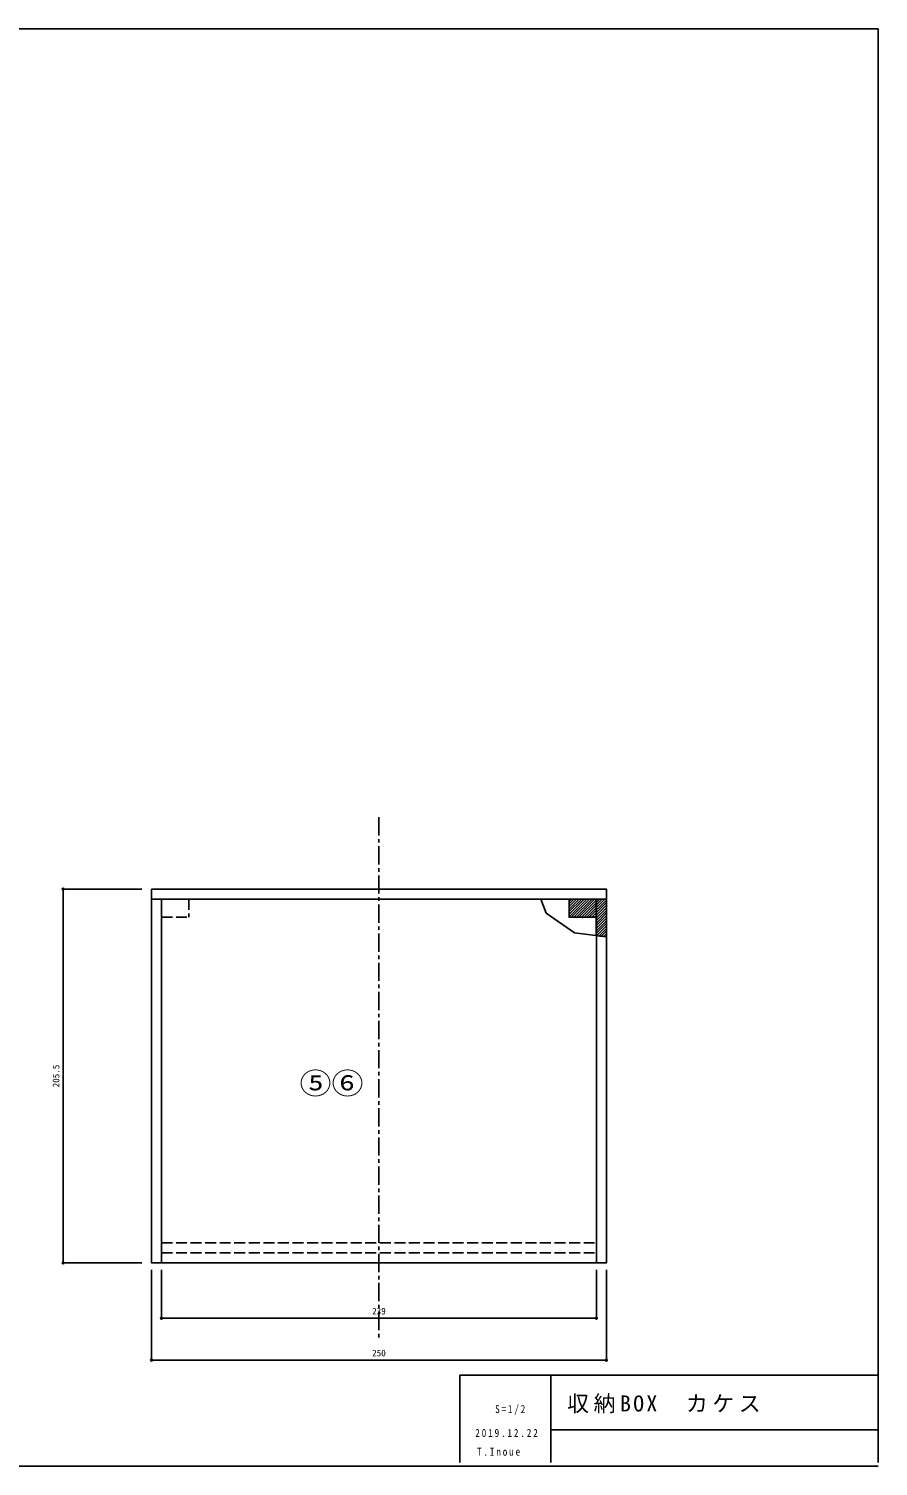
# Model space of a CAD drawing. Units: millimetres at full size, sheet at 1:2; details may follow other scales. Extents: x -584 to 564, y -400 to 390.
# Drawn here: x 97 to 564, y -400 to 390 of the extents above; entities that cross this region are included whole.
import ezdxf
from ezdxf.enums import TextEntityAlignment as Align

# ---------------------------------------------------------------- set-up
doc = ezdxf.new("R2010")
doc.units = ezdxf.units.MM
doc.header["$LTSCALE"] = 2
doc.header["$PDMODE"] = 32
doc.header["$PDSIZE"] = 1
doc.linetypes.add('CHAIN1', pattern=[8, 5, -1, 1, -1])
doc.linetypes.add('DASHED3', pattern=[4, 3, -1])
for name, color, linetype in [('3-0_中心線1', 4, 'CHAIN1'), ('3-2_形状線1', 7, 'Continuous'), ('3-3_形状線2', 4, 'Continuous'), ('3-5_レイヤ1', 7, 'Continuous'), ('3-E_レイヤ10', 5, 'Continuous')]:
    doc.layers.add(name, color=color, linetype=linetype)
doc.styles.add('ＭＳ ゴシック', font='')
doc.styles.get('ＭＳ ゴシック').set_extended_font_data('MS Gothic')

msp = doc.modelspace()

# ---------------------------------------------------------------- linework, layer by layer
at = {"layer": '3-0_中心線1'}
msp.add_line((289.605, -43.289), (289.605, -329.737), dxfattribs=at)
at = {"layer": '3-2_形状線1'}
for p, q in [((164.605, -82.789), (414.605, -82.789)), ((164.605, -82.789), (164.605, -288.289)), ((414.605, -82.789), (414.605, -288.289)), ((164.605, -288.289), (414.605, -288.289))]:
    msp.add_line(p, q, dxfattribs=at)
at = {"layer": '3-3_形状線2', "color": 7}
for p, q in [((116.053, -288.289), (116.053, -82.789)), ((170.105, -318.684), (409.105, -318.684)), ((164.605, -341.711), (414.605, -341.711))]:
    msp.add_line(p, q, dxfattribs=at)
at = {"layer": '3-3_形状線2'}
for p, q in [((116.053, -82.789), (159.342, -82.789)), ((116.053, -288.289), (159.342, -288.289)), ((164.605, -341.711), (164.605, -291.974)), ((170.105, -318.684), (170.105, -291.974)), ((409.105, -318.684), (409.105, -291.974)), ((414.605, -341.711), (414.605, -291.974))]:
    msp.add_line(p, q, dxfattribs=at)
for p in [(116.053, -82.789), (116.053, -288.289), (170.105, -318.684), (409.105, -318.684), (164.605, -341.711), (414.605, -341.711)]:
    msp.add_point(p, dxfattribs=at)
at = {"layer": '3-5_レイヤ1'}
for p, q in [((164.605, -88.289), (414.605, -88.289)), ((170.105, -88.289), (170.105, -288.289)), ((378.546, -88.289), (381.488, -96.135)), ((394.105, -98.041), (403.857, -88.289)), ((394.105, -96.627), (402.443, -88.289)), ((394.105, -95.213), (401.028, -88.289)), ((394.105, -93.798), (399.614, -88.289)), ((394.105, -92.384), (398.2, -88.289)), ((394.105, -90.97), (396.786, -88.289)), ((394.105, -89.556), (395.372, -88.289)), ((395.271, -98.289), (405.271, -88.289)), ((396.685, -98.289), (406.685, -88.289)), ((398.099, -98.289), (408.099, -88.289)), ((399.514, -98.289), (409.514, -88.289)), ((400.928, -98.289), (410.928, -88.289)), ((402.342, -98.289), (412.342, -88.289)), ((403.756, -98.289), (413.756, -88.289)), ((405.171, -98.289), (414.605, -88.855)), ((406.585, -98.289), (414.605, -90.269)), ((407.999, -98.289), (414.605, -91.683)), ((408.89, -88.306), (408.89, -108.433)), ((408.89, -98.813), (414.605, -93.097)), ((408.89, -100.227), (414.605, -94.512)), ((409.105, -88.289), (409.105, -288.289)), ((381.488, -96.135), (397.146, -106.9)), ((408.89, -101.641), (414.605, -95.926)), ((408.89, -103.056), (414.605, -97.34)), ((408.89, -104.47), (414.605, -98.754)), ((408.89, -105.884), (414.605, -100.168)), ((408.89, -107.298), (414.605, -101.583)), ((397.146, -106.9), (414.544, -109.13)), ((409.162, -108.44), (414.605, -102.997)), ((410.416, -108.601), (414.605, -104.411)), ((411.669, -108.762), (414.605, -105.825)), ((412.923, -108.922), (414.605, -107.24)), ((414.176, -109.083), (414.605, -108.654))]:
    msp.add_line(p, q, dxfattribs=at)
at = {"layer": '3-5_レイヤ1', "linetype": 'DASHED3'}
for p, q in [((185.105, -88.289), (170.105, -88.289)), ((185.105, -88.289), (185.105, -98.289)), ((170.105, -98.289), (185.105, -98.289)), ((170.105, -277.289), (409.105, -277.289)), ((170.105, -282.789), (409.105, -282.789))]:
    msp.add_line(p, q, dxfattribs=at)
at = {"layer": '3-5_レイヤ1'}
msp.add_lwpolyline([(164.605, -82.789), (164.605, -288.289), (414.605, -288.289), (414.605, -82.789)], close=True, dxfattribs=at)
at = {"layer": '3-5_レイヤ1', "linetype": 'DASHED3'}
msp.add_lwpolyline([(185.105, -88.289), (170.105, -88.289), (170.105, -98.289)], dxfattribs=at)
at = {"layer": '3-5_レイヤ1'}
for points in [[(394.105, -88.289), (394.105, -98.289), (409.105, -98.289)], [(394.105, -88.289), (409.105, -88.289), (409.105, -98.289)], [(409.105, -108.433), (414.605, -109.138), (414.605, -88.289), (409.105, -88.289)]]:
    msp.add_lwpolyline(points, dxfattribs=at)
at = {"layer": '3-E_レイヤ10'}
for p, q in [((-584, 390), (564, 390)), ((564, 390), (564, -397.895)), ((334, -350), (334, -397.895)), ((334, -350), (564, -350)), ((384, -350), (384, -397.895)), ((384, -380), (564, -380)), ((-584, -400), (564, -400))]:
    msp.add_line(p, q, dxfattribs=at)

# ---------------------------------------------------------------- texts
at = {"layer": '3-3_形状線2', "style": 'ＭＳ ゴシック'}
msp.add_text('205.5', height=3.666, rotation=90, dxfattribs=at).set_placement((115.053, -191.789), align=Align.BOTTOM_LEFT)
at = {"layer": '3-3_形状線2', "color": 2, "style": 'ＭＳ ゴシック', "width": 1.1}
msp.add_text('⑤⑥', height=11.73, dxfattribs=at).set_placement((245.921, -198.947), align=Align.BOTTOM_LEFT)
at = {"layer": '3-3_形状線2', "style": 'ＭＳ ゴシック'}
for s, p in [('239', (285.855, -317.684)), ('250', (285.855, -340.711))]:
    msp.add_text(s, height=3.666, dxfattribs=at).set_placement(p, align=Align.BOTTOM_LEFT)
at = {"layer": '3-3_形状線2', "color": 3, "insert": (393.04, -370.88), "char_height": 8.798, "attachment_point": 7, "style": 'ＭＳ ゴシック'}
msp.add_mtext('\\T1.21;収納BOX\u3000カケス', dxfattribs=at)
at = {"layer": '3-3_形状線2', "color": 7, "char_height": 4.399, "attachment_point": 7, "style": 'ＭＳ ゴシック'}
for s, insert in [('\\T1.38;\\W0.85;S=1/2', (353.444, -371.816)), ('\\T1.39;\\W0.85;2019.12.22', (342.532, -383.975)), ('\\T1.39;\\W0.85;T.Inoue', (343.467, -394.264))]:
    msp.add_mtext(s, dxfattribs=dict(at, insert=insert))

doc.saveas('drawing.dxf')
